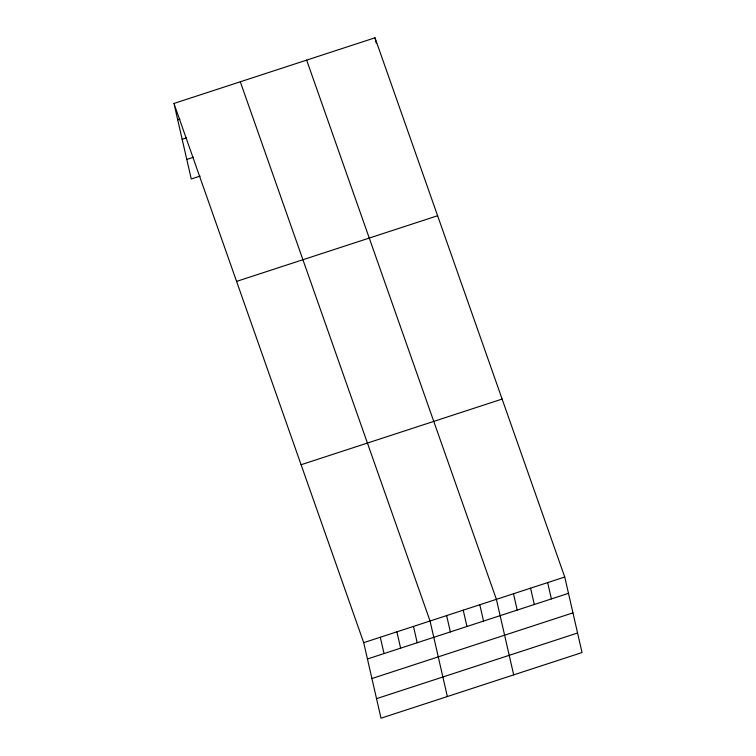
<?xml version="1.0" encoding="UTF-8"?>
<svg xmlns="http://www.w3.org/2000/svg" width="756" height="756" viewBox="0 0 756 756"><rect width="100%" height="100%" fill="white"/><g stroke="black" fill="none" stroke-linecap="round" stroke-linejoin="round"><path stroke-width="1.13" d="M173.956 103.449L374.995 37.8L564.741 577.017L582.044 652.551L381.005 718.2L363.712 642.666L173.956 103.449L191.259 178.983L200.104 176.091M177.698 119.76L179.909 119.042M182.168 139.302L186.59 137.857M186.779 159.44L193.413 157.276M236.581 281.393L437.611 215.744M301.096 464.723L502.126 399.073M363.712 642.666L564.741 577.017M367.444 658.986L568.474 593.337M371.924 678.529L572.953 612.87M376.535 698.657L577.565 633.008M306.643 60.121L496.39 599.338L513.693 674.872M240.304 81.79L430.051 621.007L447.344 696.531M547.656 582.602L551.389 598.913M530.57 588.177L534.303 604.498M513.475 593.762L517.217 610.073M374.995 37.8L376.242 43.234M479.805 604.753L483.538 621.073M463.22 610.177L466.953 626.488M446.635 615.592L450.368 631.903M413.466 626.422L417.199 642.732M396.881 631.836L400.614 648.147M380.296 637.251L384.029 653.562"/></g></svg>
